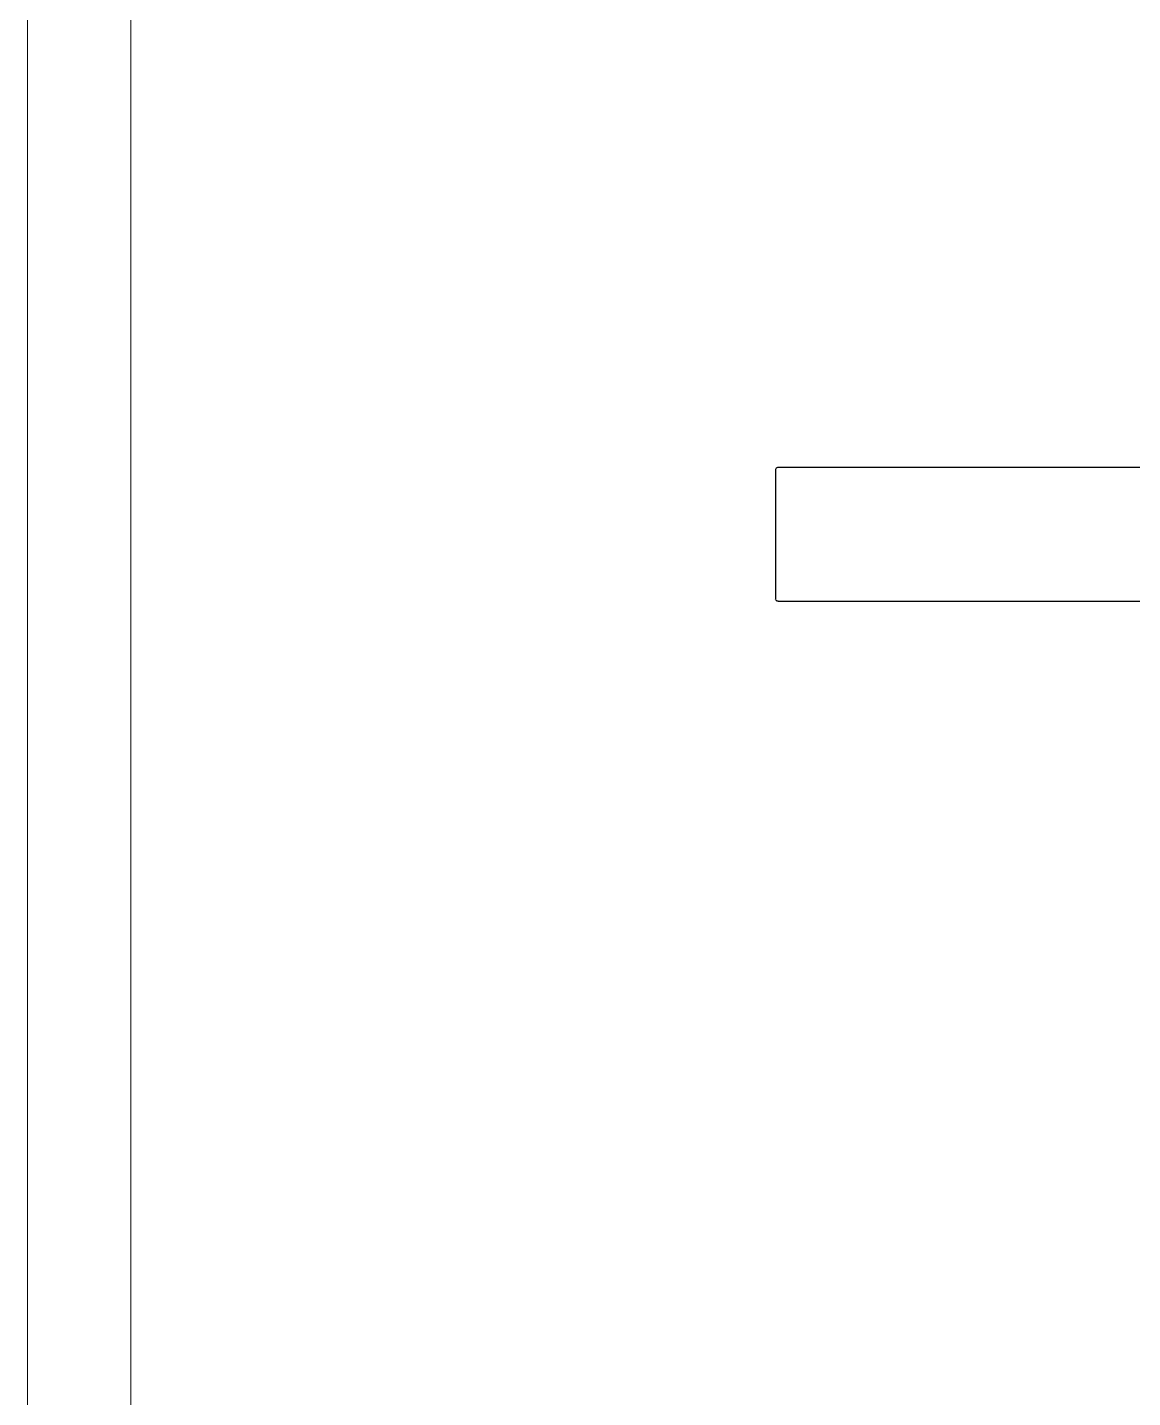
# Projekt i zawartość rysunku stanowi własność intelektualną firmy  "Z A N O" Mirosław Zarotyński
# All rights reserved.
# Model space of a CAD drawing. Header units: millimetres. Extents: x -2916 to 2490, y 92 to 4100.
# Drawn here: x -2916 to -2090, y 1116 to 2141 of the extents above; entities that cross this region are included whole.
import ezdxf

# ---------------------------------------------------------------- set-up
doc = ezdxf.new("R2010")
doc.units = ezdxf.units.MM
doc.layers.add('tabelka', color=155, linetype='Continuous')

msp = doc.modelspace()

# ---------------------------------------------------------------- linework, layer by layer
for p, q in [((-2357, 1810.4), (-2357.1, 1809.9)), ((-2357.1, 1809.9), (-2357.1, 1713.9)), ((-2356.8, 1810.9), (-2357, 1810.4)), ((-2356.5, 1811.3), (-2356.8, 1810.9)), ((-2356.1, 1811.6), (-2356.5, 1811.3)), ((-2355.6, 1811.8), (-2356.1, 1811.6)), ((-2355.1, 1811.9), (-2355.6, 1811.8)), ((-2072.1, 1811.9), (-2355.1, 1811.9)), ((-2357.1, 1713.9), (-2357, 1713.3)), ((-2356.8, 1712.9), (-2357, 1713.3)), ((-2356.8, 1712.9), (-2356.5, 1712.4)), ((-2356.5, 1712.4), (-2356.1, 1712.1)), ((-2355.6, 1711.9), (-2356.1, 1712.1)), ((-2355.1, 1711.9), (-2355.6, 1711.9)), ((-2355.1, 1711.9), (-2072.1, 1711.9))]:
    msp.add_line(p, q)
at = {"layer": 'tabelka', "lineweight": 5}
for points in [[(-2916.4, 4099.5), (2490, 4099.5), (2490, 91.9), (-2916.4, 91.9)], [(-2839, 4022.1), (2412.6, 4022.1), (2412.6, 169.3), (-2839, 169.3)]]:
    msp.add_lwpolyline(points, close=True, dxfattribs=at)

doc.saveas('drawing.dxf')
